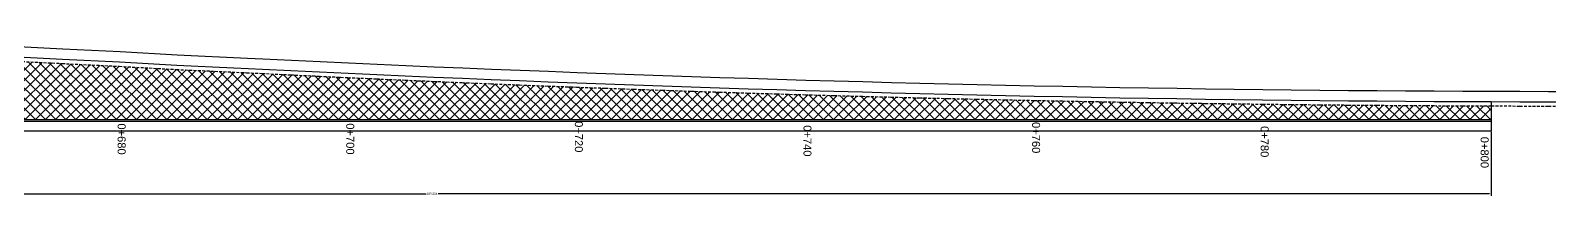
# Model space of a CAD drawing. Header units: inches. Extents: x 7464 to 8514, y 25455 to 25607.
# Drawn here: x 8136 to 8268.9, y 25543.8 to 25558.3 of the extents above; entities that cross this region are included whole.
import ezdxf

# ---------------------------------------------------------------- set-up
doc = ezdxf.new("R2010")
doc.units = ezdxf.units.IN
doc.header["$MEASUREMENT"] = 0
doc.linetypes.add('HIDDEN', pattern=[0.375, 0.25, -0.125])
doc.styles.get("Standard").update_dxf_attribs({"font": 'arial.ttf'})
doc.dimstyles.get("Standard").update_dxf_attribs({"dimtxt": 0.18, "dimasz": 0.18, "dimexe": 0.18, "dimexo": 0.0625, "dimgap": 0.09, "dimtad": 0, "dimtih": 1, "dimtoh": 1, "dimdec": 3, "dimzin": 0, "dimdsep": 46, "dimtxsty": 'Standard', "dimcen": 0.09, "dimadec": 0, "dimazin": 0, "dimtfac": 1, "dimtdec": 3, "dimtofl": 0, "dimtmove": 0, "dimatfit": 3, "dimfxl": 1, "dimtolj": 1, "dimtzin": 0, "dimarcsym": 0})

# ---------------------------------------------------------------- blocks, each defined once
blk = doc.blocks.new('*D131')
at = {"color": 0, "lineweight": -2, "transparency": 16777216}
for p, q in [((8078.45, 25549.39), (8078.45, 25543.76)), ((8263.77, 25549.39), (8263.77, 25543.76)), ((8078.63, 25543.94), (8170.58, 25543.94)), ((8263.59, 25543.94), (8171.63, 25543.94))]:
    blk.add_line(p, q, dxfattribs=at)
at = {"color": 0, "transparency": 16777216}
for points in [[(8078.63, 25543.97), (8078.63, 25543.91), (8078.45, 25543.94)], [(8263.59, 25543.97), (8263.59, 25543.91), (8263.77, 25543.94)]]:
    blk.add_solid(points, dxfattribs=at)
at = {"layer": 'Defpoints', "color": 0, "transparency": 16777216}
for p in [(8078.45, 25549.45), (8263.77, 25549.45), (8263.77, 25543.94)]:
    blk.add_point(p, dxfattribs=at)
at = {"color": 0, "transparency": 16777216, "insert": (8171.11, 25543.94), "char_height": 0.18, "attachment_point": 5}
blk.add_mtext('\\A1;185.324', dxfattribs=at)

msp = doc.modelspace()

# ---------------------------------------------------------------- hatches: boundary and pattern name
h = msp.add_hatch()
h.set_pattern_fill('ANSI37', color=0, scale=5, style=0)
h.set_pattern_definition([(45, (7463.7722, 25341.8586), (-0.44194174, 0.44194174), []), (135, (7463.7722, 25341.8586), (-0.44194174, -0.44194174), [])])
h.paths.add_polyline_path([(8213.7588, 25552.3578), (8211.258, 25552.4218), (8208.7577, 25552.4878), (8206.2571, 25552.5568), (8203.7563, 25552.6289), (8201.2559, 25552.7029), (8198.7555, 25552.7789), (8196.2547, 25552.8589), (8193.754, 25552.9419), (8191.2535, 25553.027), (8188.7531, 25553.114), (8186.2525, 25553.205), (8183.752, 25553.297), (8181.2512, 25553.393), (8178.7509, 25553.4911), (8176.2502, 25553.5921), (8173.7495, 25553.6961), (8171.249, 25553.8021), (8168.7486, 25553.9101), (8166.2478, 25554.0222), (8163.7473, 25554.1362), (8161.2467, 25554.2542), (8158.7464, 25554.3732), (8156.2457, 25554.4953), (8154.8866, 25554.5632), (8148.745, 25554.8428), (8143.7438, 25555.1224), (8138.7454, 25555.3723), (8133.7454, 25555.6223), (8128.7454, 25555.8723), (8123.7454, 25556.1223), (8118.7454, 25556.3723), (8113.7454, 25556.6223), (8108.7454, 25556.8723), (8103.7454, 25557.1223), (8098.7454, 25557.3723), (8093.7454, 25557.6223), (8088.7454, 25557.8723), (8083.7454, 25558.1223), (8081.0454, 25558.2573), (8080.4772, 25558.2857), (8080.4772, 25558.124), (8080.8372, 25558.124), (8080.8372, 25557.824), (8080.4772, 25557.524), (8080.4772, 25554.8024), (8080.2522, 25554.8024), (8080.2522, 25550.9955, -0.36297055), (8079.6522, 25550.9955, -0.43023191), (8079.0522, 25550.9955), (8079.0522, 25554.8024), (8078.4472, 25554.8024), (8078.4472, 25550.4486), (8263.7715, 25550.4486), (8263.7715, 25551.6446), (8261.2697, 25551.6546), (8258.7691, 25551.6676), (8256.2683, 25551.6836), (8253.768, 25551.7016), (8251.2673, 25551.7226), (8248.7666, 25551.7467), (8246.2663, 25551.7727), (8243.7656, 25551.8017), (8241.2649, 25551.8337), (8238.7646, 25551.8677), (8236.2639, 25551.9047), (8233.7632, 25551.9447), (8231.2628, 25551.9867), (8228.7622, 25552.0317), (8226.2615, 25552.0797), (8223.7611, 25552.1297), (8221.2605, 25552.1828), (8218.7597, 25552.2388), (8216.2594, 25552.2968)])
h.paths.add_polyline_path([(8080.318, 25556.8144), (8081.0373, 25556.8144), (8081.0373, 25557.1853), (8080.318, 25557.1853)], flags=24)
h.paths.add_polyline_path([(8080.318, 25556.8144), (8081.0373, 25556.8144), (8081.0373, 25557.1853), (8080.318, 25557.1853)], flags=25)

# ---------------------------------------------------------------- linework, layer by layer
at = {"color": 0}
for p, q in [((8263.7715, 25552.0246), (8263.7715, 25549.4486)), ((8078.4472, 25550.4486), (8263.7715, 25550.4486)), ((8078.4472, 25550.2986), (8263.7715, 25550.2986)), ((8078.4472, 25549.4486), (8263.7715, 25549.4486))]:
    msp.add_line(p, q, dxfattribs=at)
at = {"color": 6}
msp.add_lwpolyline([(8133.8098, 25556.9107), (8138.8098, 25556.6607), (8143.812, 25556.4106), (8148.8104, 25556.1312), (8154.9481, 25555.8518), (8156.3094, 25555.7837), (8158.8085, 25555.6618), (8161.308, 25555.5428), (8163.8071, 25555.4248), (8166.3065, 25555.3108), (8168.8053, 25555.1989), (8171.3047, 25555.0909), (8173.8041, 25554.9849), (8176.3031, 25554.881), (8178.8022, 25554.78), (8181.3017, 25554.682), (8183.8005, 25554.5861), (8186.2999, 25554.4941), (8188.799, 25554.4031), (8191.2984, 25554.3162), (8193.7978, 25554.2312), (8196.2967, 25554.1482), (8198.7957, 25554.0683), (8201.2951, 25553.9923), (8203.7945, 25553.9183), (8206.2934, 25553.8463), (8208.7925, 25553.7774), (8211.2921, 25553.7114), (8213.791, 25553.6474), (8216.2901, 25553.5864), (8218.7897, 25553.5284), (8221.2886, 25553.4724), (8223.7877, 25553.4195), (8226.2872, 25553.3695), (8228.7862, 25553.3215), (8231.2853, 25553.2765), (8233.7848, 25553.2345), (8236.2838, 25553.1945), (8238.7829, 25553.1576), (8241.2824, 25553.1236), (8243.7814, 25553.0916), (8246.2805, 25553.0626), (8248.78, 25553.0366), (8251.279, 25553.0126), (8253.7781, 25552.9916), (8256.2776, 25552.9736), (8258.7765, 25552.9576), (8261.2756, 25552.9446), (8263.7752, 25552.9346), (8266.274, 25552.9266), (8268.7728, 25552.9226), (8269.9126, 25552.9226)], dxfattribs=at)
at = {"color": 40, "linetype": 'HIDDEN'}
msp.add_lwpolyline([(8133.7454, 25555.6223), (8138.7454, 25555.3723), (8143.7438, 25555.1224), (8148.745, 25554.8428), (8154.8866, 25554.5632), (8156.2457, 25554.4953), (8158.7464, 25554.3732), (8161.2467, 25554.2542), (8163.7473, 25554.1362), (8166.2478, 25554.0222), (8168.7486, 25553.9101), (8171.249, 25553.8021), (8173.7495, 25553.6961), (8176.2502, 25553.5921), (8178.7509, 25553.4911), (8181.2512, 25553.393), (8183.752, 25553.297), (8186.2525, 25553.205), (8188.7531, 25553.114), (8191.2535, 25553.027), (8193.754, 25552.9419), (8196.2547, 25552.8589), (8198.7555, 25552.7789), (8201.2559, 25552.7029), (8203.7563, 25552.6289), (8206.2571, 25552.5568), (8208.7577, 25552.4878), (8211.258, 25552.4218), (8213.7588, 25552.3578), (8216.2594, 25552.2968), (8218.7597, 25552.2388), (8221.2605, 25552.1828), (8223.7611, 25552.1297), (8226.2615, 25552.0797), (8228.7622, 25552.0317), (8231.2628, 25551.9867), (8233.7632, 25551.9447), (8236.2639, 25551.9047), (8238.7646, 25551.8677), (8241.2649, 25551.8337), (8243.7656, 25551.8017), (8246.2663, 25551.7727), (8248.7666, 25551.7467), (8251.2673, 25551.7226), (8253.768, 25551.7016), (8256.2683, 25551.6836), (8258.7691, 25551.6676), (8261.2697, 25551.6546), (8263.77, 25551.6446), (8266.2709, 25551.6366), (8268.7717, 25551.6326), (8269.9119, 25551.6326)], dxfattribs=at)
at = {"color": 110}
msp.add_lwpolyline([(8133.7644, 25556.0018), (8138.7644, 25555.7518), (8143.7639, 25555.5018), (8148.7643, 25555.2223), (8153.7722, 25555.0016), (8156.2645, 25554.8748), (8158.7647, 25554.7528), (8161.2648, 25554.6338), (8163.7649, 25554.5158), (8166.2651, 25554.4018), (8168.7653, 25554.2898), (8171.2654, 25554.1818), (8173.7656, 25554.0758), (8176.2658, 25553.9718), (8178.766, 25553.8707), (8181.2661, 25553.7727), (8183.7663, 25553.6767), (8186.2664, 25553.5847), (8188.7666, 25553.4937), (8191.2667, 25553.4067), (8193.7669, 25553.3217), (8196.2671, 25553.2387), (8198.7673, 25553.1587), (8201.2674, 25553.0827), (8203.7676, 25553.0087), (8206.2678, 25552.9367), (8208.768, 25552.8677), (8211.2681, 25552.8017), (8213.7683, 25552.7377), (8216.2685, 25552.6767), (8218.7686, 25552.6187), (8221.2688, 25552.5627), (8223.769, 25552.5097), (8226.2691, 25552.4597), (8228.7693, 25552.4117), (8231.2695, 25552.3667), (8233.7696, 25552.3246), (8236.2698, 25552.2846), (8238.77, 25552.2476), (8241.27, 25552.2136), (8243.7703, 25552.1816), (8246.2705, 25552.1526), (8248.7705, 25552.1266), (8251.2708, 25552.1026), (8253.771, 25552.0816), (8256.271, 25552.0636), (8258.7713, 25552.0476), (8261.2715, 25552.0346), (8263.7715, 25552.0246), (8266.2718, 25552.0166), (8268.772, 25552.0126), (8269.9121, 25552.0126)], dxfattribs=at)

# ---------------------------------------------------------------- texts
at = {"char_height": 0.7, "attachment_point": 1, "rotation": 270}
for s, insert in [('0+680', (8144.2996, 25550.1095)), ('0+700', (8164.2996, 25550.1202)), ('0+720', (8184.2996, 25550.3099)), ('0+760', (8224.2996, 25550.2313)), ('0+740', (8204.2996, 25549.9502)), ('0+780', (8244.2996, 25549.8783)), ('0+800', (8263.5468, 25548.9375))]:
    msp.add_mtext_dynamic_manual_height_columns(s, width=0.815735, gutter_width=1, heights=[0], dxfattribs=dict(at, insert=insert))

# ---------------------------------------------------------------- dimensions: what is measured, and where the dimension line sits
at = {"color": 0}
dim = msp.add_aligned_dim(p1=(8078.4472, 25549.4486), p2=(8263.7715, 25549.4486), distance=-5.5068, dimstyle='Standard', dxfattribs=at)
dim.commit()
dim.dimension.update_dxf_attribs({"geometry": '*D131', "text_midpoint": (8171.1094, 25543.9419)})

doc.saveas('drawing.dxf')
